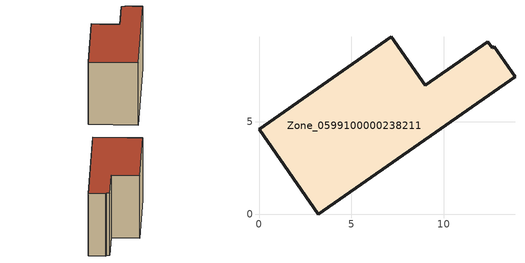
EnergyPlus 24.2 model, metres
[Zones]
Zone_0599100000238211
 floor ground (C_G): 12.63,9 12.72,9.04 13.85,7.44 3.2,0 0,4.58 7.16,9.58 8.99,6.96 12.37,9.31 z0
 wall outside (C_F): 0,4.58 3.2,0 13.85,7.44 12.72,9.04 12.63,9 12.37,9.31 8.99,6.96 7.16,9.58 0,4.58 z0:7.91
 roof outside (C_R): 12.37,9.31 8.99,6.96 7.16,9.58 0,4.58 3.2,0 13.85,7.44 12.72,9.04 12.63,9 z7.91
[BUILDING]
Pand.0599100000238211: North Axis=0; Terrain=City; Loads Convergence Tolerance Value=0.04; Temperature Convergence Tolerance Value=0.4; Solar Distribution=FullExterior; Maximum Number of Warmup Days=25; Minimum Number of Warmup Days=1
[Site:Location]
Rotterdam.The.Hague.AP_ZH_NLD Design_Conditions: Latitude=51.96; Longitude=4.45; Time Zone=1; Elevation=-4.5
[SITE:GROUNDTEMPERATURE:BUILDINGSURFACE]
18, 18, 18, 18, 18, 18, 18, 18, 18, 18, 18, 18
[MATERIAL] Thermal Absorptance=0.9; Solar Absorptance=0.7; Visible Absorptance=0.7
Name | Roughness | Thickness | Conductivity | Density | Specific Heat
G.TC.1975-1991 | MediumSmooth | 0.15 | 0.288461 | 540 | 1210
F.TC.1975-1991 | Rough | 0.3 | 0.230769 | 1920 | 840
R.TC.1975-1991 | MediumRough | 0.2 | 0.153846 | 1500 | 1000
[CONSTRUCTION]
C_G: G.TC.1975-1991
C_F: F.TC.1975-1991
C_R: R.TC.1975-1991
[ZONE]
Zone_0599100000238211: Type=1; Multiplier=1; Ceiling Height=Autocalculate; Volume=Autocalculate; Floor Area=autocalculate; Part of Total Floor Area=Yes
[ZONEINFILTRATION:DESIGNFLOWRATE]
Infil_Zone_0599100000238211: Zone or ZoneList or Space or SpaceList=Zone_0599100000238211; Schedule=AlwaysOn; Design Flow Rate Calculation Method=Flow/Area; Flow Rate per Floor Area=0.003; Constant Term Coefficient=1; Temperature Term Coefficient=0; Velocity Term Coefficient=0; Velocity Squared Term Coefficient=0
[HVACTEMPLATE:ZONE:IDEALLOADSAIRSYSTEM]
Zone_0599100000238211: Maximum Heating Supply Air Temperature=50; Minimum Cooling Supply Air Temperature=13; Maximum Heating Supply Air Humidity Ratio=0.0156; Minimum Cooling Supply Air Humidity Ratio=0.0077; Heating Limit=NoLimit; Cooling Limit=NoLimit; Dehumidification Control Type=ConstantSensibleHeatRatio; Cooling Sensible Heat Ratio=0.7; Dehumidification Setpoint=60; Humidification Control Type=None; Humidification Setpoint=30; Outdoor Air Method=None; Outdoor Air Flow Rate per Person=0.00944; Outdoor Air Flow Rate per Zone Floor Area=0; Outdoor Air Flow Rate per Zone=0; Demand Controlled Ventilation Type=None; Outdoor Air Economizer Type=NoEconomizer; Heat Recovery Type=None; Sensible Heat Recovery Effectiveness=0.7; Latent Heat Recovery Effectiveness=0.65
[ZONECONTROL:THERMOSTAT]
ThermostatControl_Zone_0599100000238211: Zone or ZoneList=Zone_0599100000238211; Control Type Schedule=DualSetpointControlType; Control 1=Thermostat_Zone_0599100000238211; Temperature Difference Between Cutout And Setpoint=0
[THERMOSTATSETPOINT:DUALSETPOINT]
Thermostat_Zone_0599100000238211: Heating Setpoint Temperature Schedule=HeatingSetpoint_Zone_0599100000238211; Cooling Setpoint Temperature Schedule=CoolingSetpoint_Zone_0599100000238211
[SCHEDULE:COMPACT]
HeatingSetpoint_Zone_0599100000238211: Through: 12/31, For: AllDays, Until: 24:00, 21
CoolingSetpoint_Zone_0599100000238211: Through: 12/31, For: AllDays, Until: 24:00, 24
DualSetpointControlType: Through: 12/31, For: AllDays, Until: 24:00, 4
AlwaysOn: Through: 12/31, For: AllDays, Until: 24:00, 1
